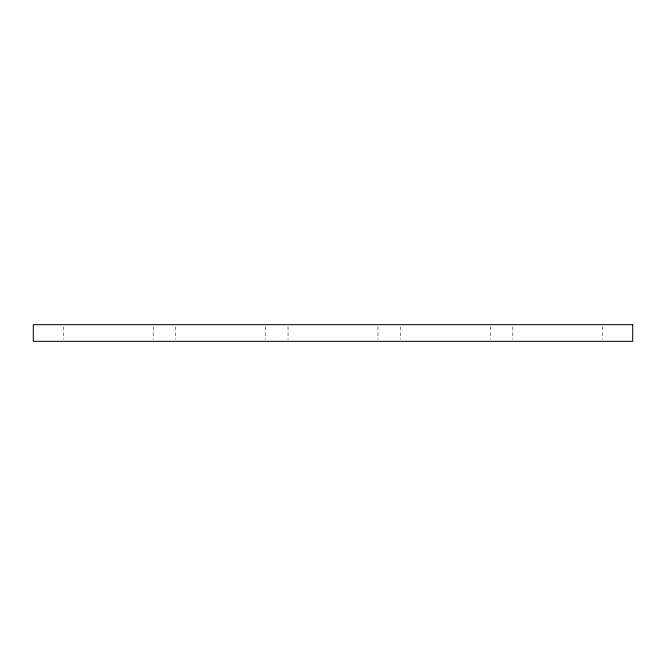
<?xml version="1.0" encoding="UTF-8"?>
<svg xmlns="http://www.w3.org/2000/svg" width="666" height="666" viewBox="0 0 666 666"><rect width="100%" height="100%" fill="white"/><g stroke="black" fill="none" stroke-linecap="round" stroke-linejoin="round"><path stroke-width="0.5" stroke-dasharray="3.33 2.5" d="M602.73 326.756L602.73 339.244M512.82 326.756L512.82 339.244M490.343 326.756L490.343 339.244M400.433 326.756L400.433 339.244M377.955 326.756L377.955 339.244M288.045 326.756L288.045 339.244M265.567 326.756L265.567 339.244M175.657 326.756L175.657 339.244M153.18 326.756L153.18 339.244M63.27 326.756L63.27 339.244"/><path stroke-width="1" d="M632.7 324.675L33.3 324.675L33.3 341.325L632.7 341.325L632.7 324.675"/></g></svg>
